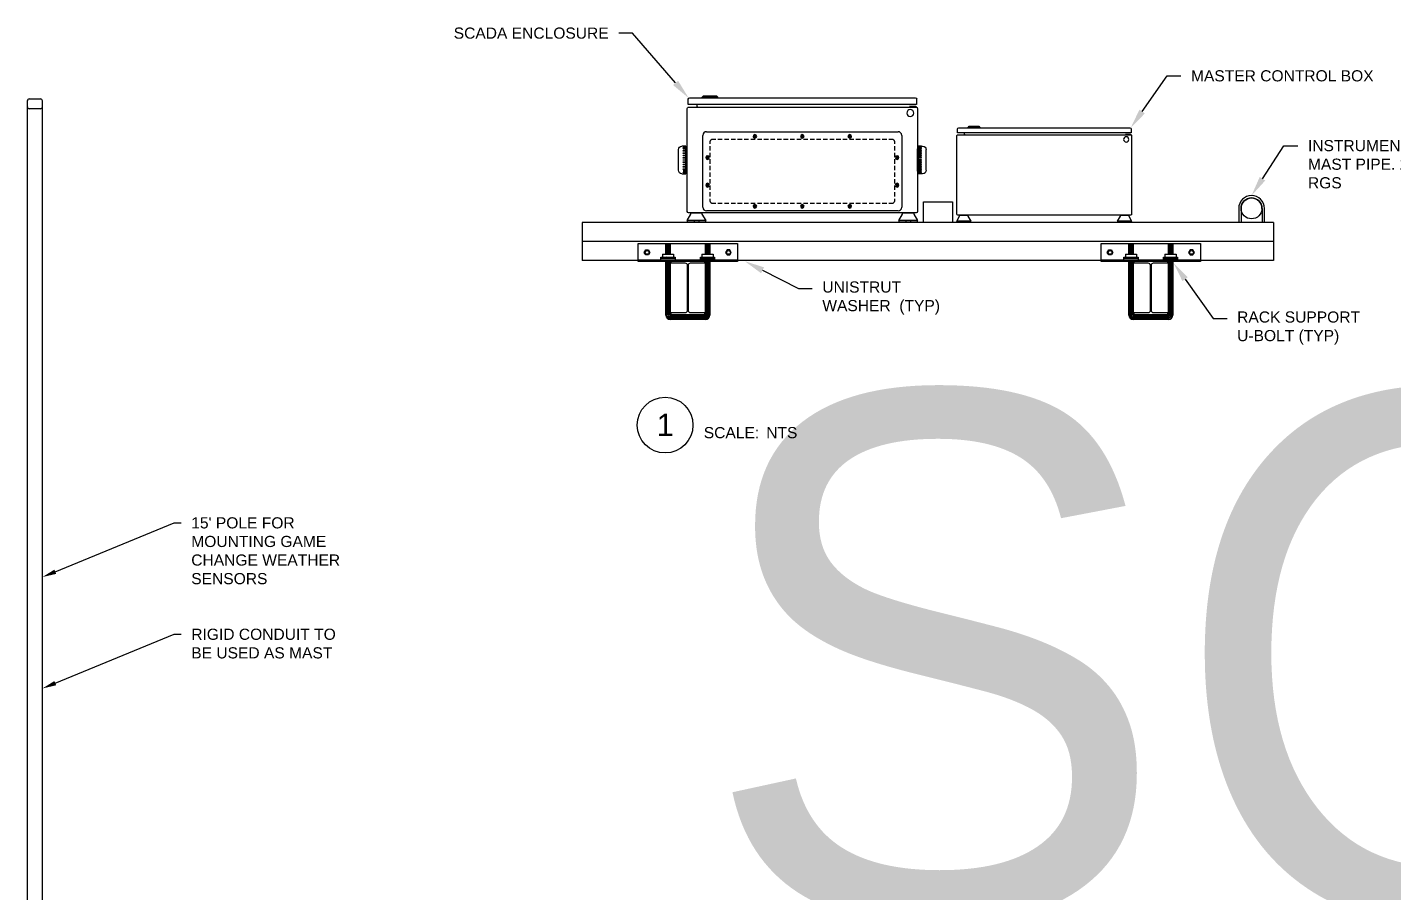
# Paper-space layout 'PV12-03 PCS AUX RACK DETAILS (2)' of a CAD drawing. Header units: feet. Extents: x 5 to 119, y -1 to 23.
# Drawn here: x 7.58 to 19.83, y 13.9 to 21.66 of the extents above; entities that cross this region are included whole.
import ezdxf
from ezdxf import colors
from ezdxf.entities.mleader import LeaderData, LeaderLine
from ezdxf.enums import TextEntityAlignment as Align
from ezdxf.math import Vec2, Vec3

# ---------------------------------------------------------------- set-up
doc = ezdxf.new("R2018")
doc.units = ezdxf.units.FT
doc.header["$MEASUREMENT"] = 0
for name, color, linetype in [('DETL-LTLN', 5, 'Continuous'), ('E- AUX. RACK DETAIL', 3, 'Continuous'), ('E-COND-RGS', 4, 'Continuous'), ('E-POSTS', 4, 'Continuous'), ('G-ANNO-TEXT', 1, 'Continuous'), ('G-TEXT', 7, 'Continuous'), ('I&C - EQUIPMENT', 4, 'Continuous'), ('PV-EQPM-CAB', 5, 'Continuous'), ('S-BOLT', 93, 'Continuous'), ('S-STEL-ANGL', 3, 'Continuous')]:
    doc.layers.add(name, color=color, linetype=linetype)
doc.styles.add('NEI-A', font='arial.ttf')

# ---------------------------------------------------------------- blocks, each defined once
blk = doc.blocks.new('BracketAngle_BottomView')
for p, q in [((81.54, 214.54), (70.54, 214.54)), ((72.41, 214.54), (72.41, 214.4)), ((74.41, 214.54), (74.41, 214.4)), ((77.66, 214.54), (77.66, 214.4)), ((79.66, 214.54), (79.66, 214.4))]:
    blk.add_line(p, q)
for points in [[(70.54, 216.4), (81.54, 216.4), (81.54, 214.4), (70.54, 214.4)], [(71.7, 215.68), (71.85, 215.4), (71.7, 215.13), (71.38, 215.13), (71.22, 215.4), (71.38, 215.68)], [(80.38, 215.68), (80.22, 215.4), (80.38, 215.13), (80.7, 215.13), (80.85, 215.4), (80.7, 215.68)]]:
    blk.add_lwpolyline(points, close=True)
for centre in [(71.54, 215.4), (80.54, 215.4)]:
    blk.add_circle(centre, 0.2)
blk = doc.blocks.new('A$C24112457')
at = {"layer": 'PV-EQPM-CAB', "lineweight": 25}
for points in [[(0.2058, 0.6845), (0.1486, 0.6845)], [(0.005, 0.6533), (0.005, 0.0307)], [(0.0095, 0.0262), (0.0236, 0.0262), (0.0236, 0.0307), (0.0236, 0.6533), (0.0236, 0.6579), (0.0095, 0.6579)], [(0.0312, 0.6567), (0.0312, 0.0278)], [(0.3196, 0.6603), (0.0347, 0.6603)], [(0.2154, 0.675), (0.2154, 0.6719), (0.2154, 0.664), (0.215, 0.664), (0.215, 0.6719), (0.2149, 0.6719), (0.2149, 0.664), (0.2137, 0.664), (0.2137, 0.6719), (0.2133, 0.6719), (0.2133, 0.664), (0.2115, 0.664), (0.2115, 0.6719), (0.211, 0.6719), (0.211, 0.664), (0.2084, 0.664), (0.2084, 0.6719), (0.2078, 0.6719), (0.2078, 0.664), (0.2047, 0.664), (0.2047, 0.6719), (0.2037, 0.6719), (0.2037, 0.664), (0.2002, 0.664), (0.2002, 0.6719), (0.1992, 0.6719), (0.1992, 0.664), (0.1952, 0.664), (0.1952, 0.6719), (0.194, 0.6719), (0.194, 0.664), (0.1897, 0.664), (0.1897, 0.6719), (0.1884, 0.6719), (0.1884, 0.664), (0.1839, 0.664), (0.1839, 0.6719), (0.1826, 0.6719), (0.1826, 0.664), (0.1779, 0.664), (0.1779, 0.6719), (0.1766, 0.6719), (0.1766, 0.664), (0.1719, 0.664), (0.1719, 0.6719), (0.1706, 0.6719), (0.1706, 0.664), (0.1661, 0.664), (0.1661, 0.6719), (0.1648, 0.6719), (0.1648, 0.664), (0.1604, 0.664), (0.1604, 0.6719), (0.1593, 0.6719), (0.1593, 0.664), (0.1553, 0.664), (0.1553, 0.6719), (0.1543, 0.6719), (0.1543, 0.664), (0.1507, 0.664), (0.1507, 0.6719), (0.1498, 0.6719), (0.1498, 0.664), (0.1467, 0.664), (0.1467, 0.6719), (0.1459, 0.6719), (0.1459, 0.664), (0.1435, 0.664), (0.1435, 0.6719), (0.143, 0.6719), (0.143, 0.664), (0.141, 0.664), (0.141, 0.6719), (0.1407, 0.6719), (0.1407, 0.664), (0.1396, 0.664), (0.1396, 0.6719), (0.1394, 0.6719), (0.1394, 0.664), (0.1391, 0.664), (0.1391, 0.6719), (0.1391, 0.675)], [(0.1394, 0.664), (0.1396, 0.664), (0.1394, 0.664)], [(0.141, 0.664), (0.1407, 0.664)], [(0.143, 0.664), (0.1435, 0.664), (0.1435, 0.6719)], [(0.2084, 0.664), (0.2079, 0.664), (0.2078, 0.664), (0.2078, 0.6603), (0.1467, 0.6603), (0.1467, 0.664), (0.1465, 0.664), (0.1459, 0.664)], [(0.1507, 0.664), (0.1502, 0.664), (0.1498, 0.664)], [(0.1553, 0.664), (0.1546, 0.664), (0.1543, 0.664)], [(0.1604, 0.664), (0.1596, 0.664), (0.1593, 0.664)], [(0.1661, 0.664), (0.1649, 0.664), (0.1648, 0.664)], [(0.1719, 0.664), (0.1708, 0.664), (0.1706, 0.664)], [(0.1779, 0.664), (0.1766, 0.664)], [(0.1839, 0.664), (0.1837, 0.664), (0.1826, 0.664)], [(0.1897, 0.664), (0.1893, 0.664), (0.1884, 0.664)], [(0.1952, 0.664), (0.1948, 0.664), (0.194, 0.664)], [(0.2002, 0.664), (0.1998, 0.664), (0.1992, 0.664)], [(0.2047, 0.664), (0.2042, 0.664), (0.2037, 0.664)], [(0.211, 0.6719), (0.211, 0.664), (0.2115, 0.664)], [(0.211, 0.664), (0.211, 0.664)], [(0.2137, 0.664), (0.2133, 0.664)], [(0.215, 0.664), (0.2149, 0.664)], [(0.3448, 0.6603), (0.3486, 0.6603), (0.3486, 0.6094), (0.3448, 0.6094), (0.3448, 0.6603), (0.327, 0.6501), (0.3231, 0.6501), (0.3231, 0.6196), (0.327, 0.6196), (0.3448, 0.6094)], [(0.3231, 0.0278), (0.3231, 0.6567)], [(0.005, 0.6191), (0.0039, 0.6191), (0, 0.6152), (0, 0.5797), (0.0039, 0.5758), (0.0039, 0.6191)], [(0.0291, 0.6327), (0.0236, 0.6327)], [(0.0992, 0.607), (0.0992, 0.0777)], [(0.3079, 0.6171), (0.1094, 0.6171)], [(0.3181, 0.0777), (0.3181, 0.607)], [(0.3448, 0.6412), (0.3486, 0.6412)], [(0.3448, 0.6285), (0.3486, 0.6285)], [(0.005, 0.5758), (0.0039, 0.5758)], [(0.1196, 0.5756), (0.1196, 0.5635)], [(0.1511, 0.5968), (0.1389, 0.5968)], [(0.1693, 0.5968), (0.1572, 0.5968)], [(0.1874, 0.5968), (0.1753, 0.5968)], [(0.2057, 0.5968), (0.1935, 0.5968)], [(0.2238, 0.5968), (0.2116, 0.5968)], [(0.242, 0.5968), (0.2299, 0.5968)], [(0.2601, 0.5968), (0.248, 0.5968)], [(0.2784, 0.5968), (0.2662, 0.5968)], [(0.2977, 0.5635), (0.2977, 0.5756)], [(0.1196, 0.5574), (0.1196, 0.5452)], [(0.1196, 0.5393), (0.1196, 0.5272)], [(0.2977, 0.5452), (0.2977, 0.5574)], [(0.2977, 0.5272), (0.2977, 0.5393)], [(0.1196, 0.521), (0.1196, 0.5089)], [(0.1196, 0.5029), (0.1196, 0.4908)], [(0.2977, 0.5089), (0.2977, 0.521)], [(0.2977, 0.4908), (0.2977, 0.5029)], [(0.1196, 0.4847), (0.1196, 0.4725)], [(0.1196, 0.4666), (0.1196, 0.4545)], [(0.2977, 0.4725), (0.2977, 0.4847)], [(0.2977, 0.4545), (0.2977, 0.4666)], [(0.1196, 0.4483), (0.1196, 0.4362)], [(0.1196, 0.4302), (0.1196, 0.4181)], [(0.2977, 0.4362), (0.2977, 0.4483)], [(0.2977, 0.4181), (0.2977, 0.4302)], [(0.1196, 0.412), (0.1196, 0.3998)], [(0.1196, 0.3939), (0.1196, 0.3818)], [(0.2977, 0.3998), (0.2977, 0.412)], [(0.2977, 0.3818), (0.2977, 0.3939)], [(0.1196, 0.3756), (0.1196, 0.3635)], [(0.1196, 0.3575), (0.1196, 0.3454)], [(0.2977, 0.3635), (0.2977, 0.3756)], [(0.2977, 0.3454), (0.2977, 0.3575)], [(0.1196, 0.3393), (0.1196, 0.3271)], [(0.1196, 0.321), (0.1196, 0.3089)], [(0.1196, 0.3029), (0.1196, 0.2908)], [(0.2977, 0.3271), (0.2977, 0.3393)], [(0.2977, 0.3089), (0.2977, 0.321)], [(0.2977, 0.2908), (0.2977, 0.3029)], [(0.1196, 0.2847), (0.1196, 0.2725)], [(0.1196, 0.2666), (0.1196, 0.2544)], [(0.2977, 0.2725), (0.2977, 0.2847)], [(0.2977, 0.2544), (0.2977, 0.2666)], [(0.1196, 0.2483), (0.1196, 0.2362)], [(0.1196, 0.2302), (0.1196, 0.2181)], [(0.2977, 0.2362), (0.2977, 0.2483)], [(0.2977, 0.2181), (0.2977, 0.2302)], [(0.1196, 0.212), (0.1196, 0.1998)], [(0.1196, 0.1939), (0.1196, 0.1817)], [(0.2977, 0.1998), (0.2977, 0.212)], [(0.2977, 0.1817), (0.2977, 0.1939)], [(0.1196, 0.1756), (0.1196, 0.1635)], [(0.1196, 0.1575), (0.1196, 0.1454)], [(0.2977, 0.1635), (0.2977, 0.1756)], [(0.2977, 0.1454), (0.2977, 0.1575)], [(0.1196, 0.1393), (0.1196, 0.1271)], [(0.1196, 0.1212), (0.1196, 0.109)], [(0.2977, 0.1271), (0.2977, 0.1393)], [(0.2977, 0.109), (0.2977, 0.1212)], [(0.1389, 0.0879), (0.1511, 0.0879)], [(0.1572, 0.0879), (0.1693, 0.0879)], [(0.1753, 0.0879), (0.1874, 0.0879)], [(0.1935, 0.0879), (0.2057, 0.0879)], [(0.2116, 0.0879), (0.2238, 0.0879)], [(0.2299, 0.0879), (0.242, 0.0879)], [(0.248, 0.0879), (0.2601, 0.0879)], [(0.2662, 0.0879), (0.2784, 0.0879)], [(0.0286, 0.0459), (0.0286, 0.0288), (0.0312, 0.0288)], [(0.1094, 0.0675), (0.3079, 0.0675)], [(0.3448, 0.0751), (0.3486, 0.0751), (0.3486, 0.0242), (0.3448, 0.0242), (0.3448, 0.0751), (0.327, 0.0649), (0.3231, 0.0649), (0.3231, 0.0344), (0.327, 0.0344), (0.3448, 0.0242)], [(0.3448, 0.0561), (0.3486, 0.0561)], [(0.3448, 0.0433), (0.3486, 0.0433)], [(0.0347, 0.0242), (0.3196, 0.0242)], [(0.2154, 0.0097), (0.2154, 0.0128), (0.2154, 0.0207), (0.2149, 0.0207), (0.2149, 0.0128), (0.2147, 0.0128), (0.2147, 0.0207), (0.2136, 0.0207), (0.2136, 0.0128), (0.2133, 0.0128), (0.2133, 0.0207), (0.2115, 0.0207), (0.2115, 0.0128), (0.2108, 0.0128), (0.2108, 0.0207), (0.2084, 0.0207), (0.2084, 0.0128), (0.2076, 0.0128), (0.2076, 0.0207), (0.2045, 0.0207), (0.2045, 0.0128), (0.2037, 0.0128), (0.2037, 0.0207), (0.2002, 0.0207), (0.2002, 0.0128), (0.199, 0.0128), (0.199, 0.0207), (0.195, 0.0207), (0.195, 0.0128), (0.1939, 0.0128), (0.1939, 0.0207), (0.1895, 0.0207), (0.1895, 0.0128), (0.1884, 0.0128), (0.1884, 0.0207), (0.1837, 0.0207), (0.1837, 0.0128), (0.1826, 0.0128), (0.1826, 0.0207), (0.1777, 0.0207), (0.1777, 0.0128), (0.1766, 0.0128), (0.1766, 0.0207), (0.1717, 0.0207), (0.1717, 0.0128), (0.1706, 0.0128), (0.1706, 0.0207), (0.1659, 0.0207), (0.1659, 0.0128), (0.1648, 0.0128), (0.1648, 0.0207), (0.1604, 0.0207), (0.1604, 0.0128), (0.1593, 0.0128), (0.1593, 0.0207), (0.1553, 0.0207), (0.1553, 0.0128), (0.1543, 0.0128), (0.1543, 0.0207), (0.1506, 0.0207), (0.1506, 0.0128), (0.1498, 0.0128), (0.1498, 0.0207), (0.1467, 0.0207), (0.1467, 0.0128), (0.1459, 0.0128), (0.1459, 0.0207), (0.1435, 0.0207), (0.1435, 0.0128), (0.1428, 0.0128), (0.1428, 0.0207), (0.141, 0.0207), (0.141, 0.0128), (0.1407, 0.0128), (0.1407, 0.0207), (0.1396, 0.0207), (0.1396, 0.0128), (0.1394, 0.0128), (0.1394, 0.0207), (0.1389, 0.0207), (0.1389, 0.0128), (0.1389, 0.0097)], [(0.1394, 0.0207), (0.1396, 0.0207), (0.1394, 0.0207)], [(0.141, 0.0207), (0.1407, 0.0207)], [(0.1428, 0.0207), (0.1435, 0.0207), (0.1435, 0.0128)], [(0.2078, 0.0207), (0.2078, 0.0242), (0.1467, 0.0242), (0.1467, 0.0207), (0.1464, 0.0207), (0.1459, 0.0207)], [(0.2058, 0.0002), (0.1485, 0.0002)], [(0.1506, 0.0207), (0.1501, 0.0207), (0.1498, 0.0207)], [(0.1553, 0.0207), (0.1546, 0.0207), (0.1543, 0.0207)], [(0.1604, 0.0207), (0.1596, 0.0207), (0.1593, 0.0207)], [(0.1659, 0.0207), (0.1649, 0.0207), (0.1648, 0.0207)], [(0.1717, 0.0207), (0.1706, 0.0207)], [(0.1777, 0.0207), (0.1766, 0.0207)], [(0.1826, 0.0207), (0.1837, 0.0207)], [(0.1895, 0.0207), (0.1893, 0.0207), (0.1884, 0.0207)], [(0.195, 0.0207), (0.1948, 0.0207), (0.1939, 0.0207)], [(0.2002, 0.0207), (0.1997, 0.0207), (0.199, 0.0207)], [(0.2045, 0.0207), (0.2042, 0.0207), (0.2037, 0.0207)], [(0.2084, 0.0207), (0.2079, 0.0207), (0.2076, 0.0207)], [(0.2108, 0.0128), (0.2108, 0.0207), (0.2115, 0.0207)], [(0.2108, 0.0207), (0.2108, 0.0207)], [(0.2136, 0.0207), (0.2133, 0.0207)], [(0.2149, 0.0207), (0.2147, 0.0207)]]:
    blk.add_lwpolyline(points, dxfattribs=at)
for points in [[(0.133, 0.5968), (0.126, 0.5968, 0.430688), (0.1196, 0.5903), (0.1196, 0.5816)], [(0.2977, 0.5816), (0.2977, 0.5903, 0.403474), (0.2913, 0.5968), (0.2843, 0.5968)], [(0.1196, 0.1029), (0.1196, 0.0942, 0.423338), (0.126, 0.0879), (0.133, 0.0879)], [(0.2843, 0.0879), (0.2913, 0.0879, 0.395743), (0.2977, 0.0942), (0.2977, 0.1029)]]:
    blk.add_lwpolyline(points, format="xyb", dxfattribs=at)
for centre, radius in [((0.1704, 0.6043), 0.00509), ((0.1704, 0.6043), 0.0025), ((0.1704, 0.6043), 0.00186), ((0.2468, 0.6043), 0.00509), ((0.2468, 0.6043), 0.0025), ((0.2468, 0.6043), 0.00186), ((0.1119, 0.4733), 0.00509), ((0.1119, 0.4733), 0.0025), ((0.1119, 0.4733), 0.00186), ((0.3053, 0.4733), 0.00509), ((0.3053, 0.4733), 0.0025), ((0.3053, 0.4733), 0.00186), ((0.1119, 0.3423), 0.00509), ((0.1119, 0.3423), 0.0025), ((0.1119, 0.3423), 0.00186), ((0.3053, 0.3423), 0.00509), ((0.3053, 0.3423), 0.0025), ((0.3053, 0.3423), 0.00186), ((0.1119, 0.2112), 0.00509), ((0.1119, 0.2112), 0.0025), ((0.1119, 0.2112), 0.00186), ((0.3053, 0.2112), 0.00509), ((0.3053, 0.2112), 0.0025), ((0.3053, 0.2112), 0.00186), ((0.1704, 0.0802), 0.00509), ((0.1704, 0.0802), 0.0025), ((0.1704, 0.0802), 0.00186), ((0.2468, 0.0802), 0.00509), ((0.2468, 0.0802), 0.0025), ((0.2468, 0.0802), 0.00186), ((0.2468, 0.0802), 0.00186), ((0.0476, 0.0439), 0.00961)]:
    blk.add_circle(centre, radius, dxfattribs=at)
for centre, radius, start, end in [((0.1486, 0.6749), 0.00961, 90.0001, 179.9999), ((0.2057, 0.6749), 0.00961, 0.0001, 89.9999), ((0.0095, 0.6532), 0.00444, 90.0004, 179.9996), ((0.0347, 0.6566), 0.00363, 89.9995, 180.0005), ((0.3195, 0.6566), 0.00364, 0.0003, 89.9997), ((0.029, 0.6347), 0.00202, 270.0007, 359.9993), ((0.0095, 0.0306), 0.00444, 180.0002, 269.9998), ((0.0347, 0.0277), 0.00363, 179.9996, 270.0004), ((0.1484, 0.0096), 0.00961, 180.0001, 269.9999), ((0.2057, 0.0096), 0.00961, 270.0001, 359.9999), ((0.3195, 0.0277), 0.00364, 270.0004, 359.9996)]:
    blk.add_arc(centre, radius, start, end, dxfattribs=at)
for points in [[(0.099, 0.6069), (0.099, 0.6125), (0.1036, 0.617), (0.1093, 0.617)], [(0.3078, 0.617), (0.3135, 0.617), (0.3181, 0.6125), (0.3181, 0.6069)], [(0.1093, 0.0675), (0.1036, 0.0675), (0.099, 0.0721), (0.099, 0.0776)], [(0.3181, 0.0776), (0.3181, 0.0721), (0.3135, 0.0675), (0.3078, 0.0675)]]:
    blk.add_open_spline(points, degree=3, dxfattribs=at)
blk = doc.blocks.new('A$C89ad2e2d')
at = {"layer": 'PV-EQPM-CAB', "lineweight": 25}
for points in [[(0.005, 0.6293), (0.005, 0.0066)], [(0.0095, 0.0021), (0.0236, 0.0021), (0.0236, 0.0066), (0.0236, 0.6293), (0.0236, 0.6338), (0.0095, 0.6338)], [(0.0291, 0.6086), (0.0236, 0.6086)], [(0.0312, 0.6327), (0.0312, 0.0037)], [(0.3196, 0.6362), (0.0347, 0.6362)], [(0.3448, 0.6362), (0.3486, 0.6362), (0.3486, 0.5853), (0.3448, 0.5853), (0.3448, 0.6362), (0.327, 0.626), (0.3231, 0.626), (0.3231, 0.5955), (0.327, 0.5955), (0.3448, 0.5853)], [(0.3231, 0.0037), (0.3231, 0.6327)], [(0.3448, 0.6171), (0.3486, 0.6171)], [(0.3448, 0.6044), (0.3486, 0.6044)], [(0.005, 0.595), (0.0039, 0.595), (0, 0.5911), (0, 0.5556), (0.0039, 0.5517), (0.0039, 0.595)], [(0.3448, 0.0511), (0.3486, 0.0511), (0.3486, 0.0002), (0.3448, 0.0002), (0.3448, 0.0511), (0.327, 0.0409), (0.3231, 0.0409), (0.3231, 0.0103), (0.327, 0.0103), (0.3448, 0.0002)], [(0.0286, 0.0218), (0.0286, 0.0047), (0.0312, 0.0047)], [(0.0347, 0.0002), (0.3196, 0.0002)], [(0.3448, 0.032), (0.3486, 0.032)], [(0.3448, 0.0192), (0.3486, 0.0192)]]:
    blk.add_lwpolyline(points, dxfattribs=at)
blk.add_circle((0.0476, 0.0198), 0.00961, dxfattribs=at)
for centre, radius, start, end in [((0.0095, 0.6292), 0.00444, 90.0004, 179.9996), ((0.029, 0.6106), 0.00202, 270.0007, 359.9993), ((0.0347, 0.6326), 0.00363, 89.9995, 180.0005), ((0.3195, 0.6326), 0.00364, 0.0003, 89.9997), ((0.0095, 0.0065), 0.00444, 180.0002, 269.9998), ((0.0347, 0.0036), 0.00363, 179.9996, 270.0004), ((0.3195, 0.0036), 0.00364, 270.0004, 359.9996)]:
    blk.add_arc(centre, radius, start, end, dxfattribs=at)
blk = doc.blocks.new('DETAIL_TITLE')
blk.add_circle((0.592, -0.513), 0.25)
at = {"style": 'NEI-A', "flags": 8}
blk.add_attdef('#', text='', height=0.25, dxfattribs=at).set_placement((0.592, -0.511), align=Align.MIDDLE_CENTER)
at = {"lineweight": 30, "flags": 104}
blk.add_attdef('DETAIL_TITLE', text='', height=0.25, dxfattribs=at).set_placement((0.91, -0.525), align=Align.BOTTOM_LEFT)
at = {"style": 'NEI-A'}
for tag, p in [('SCALE:', (0.939, -0.738)), ('1"_=_', (1.547, -0.738))]:
    blk.add_attdef(tag, text='', height=0.109, dxfattribs=at).set_placement(p, align=Align.BOTTOM_LEFT)

psp = doc.layouts.new('PV12-03 PCS AUX RACK DETAILS (2)')

# ---------------------------------------------------------------- hatches: boundary and pattern name
at = {"layer": 'S-BOLT'}
h = psp.add_hatch(dxfattribs=at)
h.set_pattern_fill('ANSI31', color=256, scale=0.081102, angle=180)
h.set_pattern_definition([(225, (15.242583, 25.08486), (0.00716845, -0.00716845), [])])
h.paths.add_polyline_path([(13.301, 19.296), (13.342, 19.296), (13.342, 19.559), (13.301, 19.559)])
h.paths.add_polyline_path([(13.301, 19.624), (13.342, 19.624), (13.342, 19.718), (13.301, 19.718)])
h.paths.add_polyline_path([(13.656, 19.623), (13.697, 19.623), (13.697, 19.718), (13.656, 19.718)])
h.paths.add_polyline_path([(13.697, 19.296), (13.697, 19.559), (13.656, 19.559), (13.656, 19.296)])
h = psp.add_hatch(dxfattribs=at)
h.set_pattern_fill('ANSI31', color=256, scale=0.081102, angle=180)
h.set_pattern_definition([(225, (19.394406, 25.08486), (0.00716845, -0.00716845), [])])
h.paths.add_polyline_path([(17.453, 19.318), (17.494, 19.318), (17.494, 19.559), (17.453, 19.559)])
h.paths.add_polyline_path([(17.453, 19.624), (17.494, 19.624), (17.494, 19.718), (17.453, 19.718)])
h.paths.add_polyline_path([(17.808, 19.623), (17.848, 19.623), (17.848, 19.718), (17.808, 19.718)])
h.paths.add_polyline_path([(17.848, 19.318), (17.848, 19.559), (17.808, 19.559), (17.808, 19.318)])
h = psp.add_hatch(dxfattribs=at)
h.set_pattern_fill('ANSI31', color=256, scale=0.08110175, angle=180)
h.paths.add_polyline_path([(13.697, 19.078), (13.697, 19.296), (13.656, 19.296), (13.656, 19.078), (13.342, 19.078), (13.342, 19.296), (13.301, 19.296), (13.301, 19.078, 0.414214), (13.342, 19.037), (13.656, 19.037, 0.414214)])
h = psp.add_hatch(dxfattribs=at)
h.set_pattern_fill('ANSI31', color=256, scale=0.08110175, angle=180)
h.paths.add_polyline_path([(17.848, 19.318), (17.808, 19.318), (17.808, 19.078), (17.494, 19.078), (17.494, 19.318), (17.453, 19.318), (17.453, 19.078, 0.414214), (17.494, 19.037), (17.808, 19.037, 0.414214), (17.848, 19.078)])

# ---------------------------------------------------------------- linework, layer by layer
psp.add_line((17.494, 19.078, 699.297), (17.808, 19.078, 699.297))
at = {"layer": 'DETL-LTLN'}
for p, q in [((7.576, 10.305), (7.576, 21.002)), ((7.695, 21.015), (7.593, 21.015)), ((7.711, 10.305), (7.711, 21.002)), ((7.695, 20.928), (7.593, 20.928))]:
    psp.add_line(p, q, dxfattribs=at)
for centre, start, end in [((7.593, 20.999), 90, 180), ((7.695, 20.999), 0, 90), ((7.593, 20.945), 180, 270), ((7.695, 20.945), 270, 0)]:
    psp.add_arc(centre, 0.0167, start, end, dxfattribs=at)
at = {"layer": 'E-COND-RGS'}
psp.add_circle((18.554, 20.034, 699.297), 0.0938, dxfattribs=at)
at = {"layer": 'E-POSTS', "elevation": 699.297}
for points in [[(18.439, 20.034), (18.439, 19.908)], [(18.46, 20.034), (18.46, 19.908)], [(18.648, 20.034), (18.648, 19.908)], [(18.668, 20.034), (18.668, 19.908)], [(12.551, 19.908), (12.551, 19.567)], [(13.382, 19.908), (12.551, 19.908)], [(18.752, 19.908), (13.382, 19.908)], [(18.752, 19.908), (18.752, 19.567)], [(18.752, 19.737), (12.551, 19.737)], [(18.752, 19.737), (12.551, 19.737)], [(18.752, 19.567), (12.551, 19.567)]]:
    psp.add_lwpolyline(points, dxfattribs=at)
at = {"layer": 'E-POSTS'}
for radius in [0.115, 0.0938]:
    psp.add_arc((18.554, 20.034, 699.297), radius, 0, 180, dxfattribs=at)
at = {"layer": 'G-TEXT', "elevation": 699.297, "flags": 128}
for points in [[(13.651, 19.559), (13.347, 19.559), (13.347, 19.545), (13.473, 19.545, -0.414214), (13.494, 19.525), (13.494, 19.117, -0.414214), (13.473, 19.096), (13.347, 19.096), (13.347, 19.083), (13.651, 19.083), (13.651, 19.096), (13.524, 19.096, -0.414214), (13.504, 19.117), (13.504, 19.525, -0.414214), (13.524, 19.545), (13.651, 19.545), (13.651, 19.559)], [(17.803, 19.559), (17.499, 19.559), (17.499, 19.545), (17.625, 19.545, -0.414214), (17.645, 19.525), (17.645, 19.117, -0.414214), (17.625, 19.096), (17.499, 19.096), (17.499, 19.083), (17.803, 19.083), (17.803, 19.096), (17.676, 19.096, -0.414214), (17.656, 19.117), (17.656, 19.525, -0.414214), (17.676, 19.545), (17.803, 19.545), (17.803, 19.559)]]:
    psp.add_lwpolyline(points, format="xyb", dxfattribs=at)
at = {"layer": 'I&C - EQUIPMENT', "elevation": 699.297}
psp.add_lwpolyline([(15.613, 20.092), (15.871, 20.092), (15.871, 19.908), (15.613, 19.908)], close=True, dxfattribs=at)
at = {"layer": 'S-BOLT'}
for p, q in [((13.272, 19.624, 699.297), (13.371, 19.624, 699.297)), ((13.272, 19.624, 699.297), (13.272, 19.597, 699.297)), ((13.371, 19.624, 699.297), (13.371, 19.597, 699.297)), ((13.626, 19.623, 699.297), (13.726, 19.623, 699.297)), ((13.626, 19.623, 699.297), (13.626, 19.597, 699.297)), ((13.726, 19.623, 699.297), (13.726, 19.597, 699.297)), ((17.423, 19.624, 699.297), (17.523, 19.624, 699.297)), ((17.423, 19.624, 699.297), (17.423, 19.597, 699.297)), ((17.523, 19.624, 699.297), (17.523, 19.597, 699.297)), ((17.778, 19.623, 699.297), (17.878, 19.623, 699.297)), ((17.778, 19.623, 699.297), (17.778, 19.597, 699.297)), ((17.878, 19.623, 699.297), (17.878, 19.597, 699.297)), ((13.31, 19.597, 699.297), (13.297, 19.584, 699.297)), ((13.321, 19.597, 699.297), (13.309, 19.584, 699.297)), ((13.385, 19.597, 699.297), (13.385, 19.57, 699.297)), ((13.664, 19.597, 699.297), (13.652, 19.583, 699.297)), ((13.676, 19.597, 699.297), (13.664, 19.583, 699.297)), ((13.739, 19.597, 699.297), (13.739, 19.57, 699.297)), ((17.461, 19.597, 699.297), (17.449, 19.584, 699.297)), ((17.473, 19.597, 699.297), (17.461, 19.584, 699.297)), ((17.536, 19.597, 699.297), (17.536, 19.57, 699.297)), ((17.816, 19.597, 699.297), (17.804, 19.583, 699.297)), ((17.828, 19.597, 699.297), (17.815, 19.583, 699.297)), ((17.891, 19.597, 699.297), (17.891, 19.57, 699.297)), ((13.656, 19.078, 699.297), (13.342, 19.078, 699.297)), ((13.656, 19.037, 699.297), (13.342, 19.037, 699.297)), ((17.808, 19.037, 699.297), (17.494, 19.037, 699.297))]:
    psp.add_line(p, q, dxfattribs=at)
at = {"layer": 'S-BOLT', "elevation": 699.297}
for points in [[(13.301, 19.624), (13.301, 19.718), (13.342, 19.718), (13.342, 19.624)], [(13.656, 19.623), (13.656, 19.718), (13.697, 19.718), (13.697, 19.623)], [(17.453, 19.624), (17.453, 19.718), (17.494, 19.718), (17.494, 19.624)], [(17.808, 19.623), (17.808, 19.718), (17.848, 19.718), (17.848, 19.623)], [(13.258, 19.57), (13.258, 19.597), (13.385, 19.597)], [(13.385, 19.584), (13.258, 19.584)], [(13.385, 19.57), (13.258, 19.57)], [(13.301, 19.078), (13.301, 19.559), (13.342, 19.559), (13.342, 19.078)], [(13.613, 19.57), (13.613, 19.597), (13.739, 19.597)], [(13.739, 19.583), (13.613, 19.583)], [(13.739, 19.57), (13.613, 19.57)], [(13.656, 19.078), (13.656, 19.559), (13.697, 19.559), (13.697, 19.078)], [(17.41, 19.57), (17.41, 19.597), (17.536, 19.597)], [(17.536, 19.584), (17.41, 19.584)], [(17.536, 19.57), (17.41, 19.57)], [(17.453, 19.078), (17.453, 19.559), (17.494, 19.559), (17.494, 19.078)], [(17.765, 19.57), (17.765, 19.597), (17.891, 19.597)], [(17.891, 19.583), (17.765, 19.583)], [(17.891, 19.57), (17.765, 19.57)], [(17.808, 19.078), (17.808, 19.559), (17.848, 19.559), (17.848, 19.078)], [(13.342, 19.296), (13.301, 19.296)], [(13.697, 19.296), (13.656, 19.296)], [(17.494, 19.318), (17.453, 19.318)], [(17.848, 19.318), (17.808, 19.318)]]:
    psp.add_lwpolyline(points, dxfattribs=at)
at = {"layer": 'S-BOLT'}
for centre, start, end in [((13.342, 19.078, 699.297), 180, 270), ((13.656, 19.078, 699.297), 270, 0), ((17.494, 19.078, 699.297), 180, 270), ((17.808, 19.078, 699.297), 270, 0)]:
    psp.add_arc(centre, 0.0406, start, end, dxfattribs=at)

# ---------------------------------------------------------------- block references
at = {"layer": 'E- AUX. RACK DETAIL', "rotation": 90}
for name, p, xscale, yscale, zscale in [('A$C24112457', (15.636, 21.043, 699.297), -3.244070089960172, 3.244070089960172, 3.244070089960172), ('A$C89ad2e2d', (17.479, 20.77, 699.297), -2.465123357159909, 2.465123357159909, 2.465123357159909)]:
    psp.add_blockref(name, p, dxfattribs=dict(at, xscale=xscale, yscale=yscale, zscale=zscale))
at = {"layer": 'G-ANNO-TEXT'}
ref = psp.add_blockref('DETAIL_TITLE', (12.703, 18.604), dxfattribs=at)
ref.add_attrib('#', '1', dxfattribs={"layer": '0', "height": 0.2, "style": 'NEI-A'}).set_placement((13.296, 18.093), align=Align.MIDDLE_CENTER)
lines = psp.add_mtext('{\\LSCADA RACK DETAIL PLAN VIEW}', dxfattribs={"layer": '0', "insert": (13.613, 18.379), "char_height": 4.7109, "attachment_point": 1})
ref.add_attrib('DETAIL_TITLE', '', (13.613, 18.379)).embed_mtext(lines)
ref.add_attrib('SCALE:', 'SCALE:', dxfattribs={"layer": '0', "height": 0.1, "style": 'NEI-A'}).set_placement((13.642, 18.073), align=Align.TOP_LEFT)
ref.add_attrib('1"_=_', 'NTS', dxfattribs={"layer": '0', "height": 0.1, "style": 'NEI-A'}).set_placement((14.202, 18.073), align=Align.TOP_LEFT)
at = {"layer": 'S-STEL-ANGL', "xscale": 0.08110175420743052, "yscale": 0.08110175420743052, "zscale": 0.08110175420743052}
for p in [(7.332, 2.17, 699.297), (11.484, 2.17, 699.297)]:
    psp.add_blockref('BracketAngle_BottomView', p, dxfattribs=at)

# ---------------------------------------------------------------- leaders
at = {"layer": 'G-ANNO-TEXT'}
ml = psp.add_multileader_mtext('Standard', dxfattribs=at)
ml.set_content('\\A1;SCADA ENCLOSURE', color=256, style='NEI-A')
ml.set_leader_properties()
ml.build(insert=Vec2(0, 0))
ml.multileader.update_dxf_attribs({"dogleg_length": 0.125, "arrow_head_size": 0.18})
ctx = ml.context
ctx.base_point, ctx.char_height, ctx.arrow_head_size, ctx.landing_gap_size, ctx.plane_origin = Vec3(11.323, 21.605, 699.297), 0.1, 0.18, 0.09, Vec3(13.481, 21.374, 699.297)
ctx.text_align_type = 2
notes = []
notes.append((ctx, [(1, (1, 1, 0), (13.004, 21.605, 699.297), (-1, 0), 0.125, [(0, [(13.507, 21.023, 699.297)], 0, [])])]))
ctx.mtext.insert, ctx.mtext.width, ctx.mtext.alignment, ctx.mtext.flow_direction = Vec3(12.789, 21.656, 699.297), 1.38306, 3, 5
ml = psp.add_multileader_mtext('Standard', dxfattribs=at)
ml.set_content('\\A1;MASTER CONTROL BOX', color=256, style='NEI-A')
ml.set_leader_properties()
ml.build(insert=Vec2(0, 0))
ml.multileader.update_dxf_attribs({"dogleg_length": 0.125, "arrow_head_size": 0.18})
ctx = ml.context
ctx.base_point, ctx.char_height, ctx.arrow_head_size, ctx.landing_gap_size, ctx.plane_origin = Vec3(17.921, 21.222, 699.297), 0.1, 0.18, 0.09, Vec3(17.445, 21.106, 699.297)
notes.append((ctx, [(0, (1, 1, 0), (17.796, 21.222, 699.297), (1, 0), 0.125, [(0, [(17.47, 20.755, 699.297)], 0, [])])]))
ctx.mtext.insert, ctx.mtext.width, ctx.mtext.flow_direction = Vec3(18.011, 21.273, 699.297), 1.76487, 5
ml = psp.add_multileader_mtext('Standard', dxfattribs=at)
ml.set_content('\\A1;INSTRUMENT MAST PIPE. 2-1/2" RGS', color=256, style='NEI-A')
ml.set_leader_properties()
ml.build(insert=Vec2(0, 0))
ml.multileader.update_dxf_attribs({"dogleg_length": 0.125, "arrow_head_size": 0.18})
ctx = ml.context
ctx.base_point, ctx.char_height, ctx.arrow_head_size, ctx.landing_gap_size, ctx.plane_origin = Vec3(18.97, 20.596, 699.297), 0.1, 0.18, 0.09, Vec3(17.978, 20.283, 699.297)
notes.append((ctx, [(0, (1, 1, 0), (18.845, 20.596, 699.297), (1, 0), 0.125, [(0, [(18.554, 20.149, 699.297)], 0, [])])]))
ctx.mtext.insert, ctx.mtext.width, ctx.mtext.flow_direction = Vec3(19.06, 20.647, 699.297), 1.33358, 5
ml = psp.add_multileader_mtext('Standard', dxfattribs=at)
ml.set_content('\\A1;UNISTRUT WASHER  (TYP)', color=256, style='NEI-A')
ml.set_leader_properties()
ml.build(insert=Vec2(0, 0))
ml.multileader.update_dxf_attribs({"dogleg_length": 0.125, "arrow_head_size": 0.18})
ctx = ml.context
ctx.base_point, ctx.char_height, ctx.arrow_head_size, ctx.landing_gap_size, ctx.plane_origin = Vec3(14.615, 19.315), 0.1, 0.18, 0.09, Vec3(13.623, 18.806)
notes.append((ctx, [(0, (1, 1, 0), (14.49, 19.315), (1, 0), 0.125, [(0, [(14.009, 19.561)], 0, [])])]))
ctx.mtext.insert, ctx.mtext.width, ctx.mtext.flow_direction = Vec3(14.705, 19.379), 1.22113, 5
ml = psp.add_multileader_mtext('Standard', dxfattribs=at)
ml.set_content('\\A1;RACK SUPPORT U-BOLT (TYP)', color=256, style='NEI-A')
ml.set_leader_properties()
ml.build(insert=Vec2(0, 0))
ml.multileader.update_dxf_attribs({"dogleg_length": 0.125, "arrow_head_size": 0.18})
ctx = ml.context
ctx.base_point, ctx.char_height, ctx.arrow_head_size, ctx.landing_gap_size, ctx.plane_origin = Vec3(18.335, 19.046), 0.1, 0.18, 0.09, Vec3(17.344, 18.538)
notes.append((ctx, [(0, (1, 1, 0), (18.21, 19.046), (1, 0), 0.125, [(0, [(17.854, 19.546)], 0, [])])]))
ctx.mtext.insert, ctx.mtext.width, ctx.mtext.flow_direction = Vec3(18.425, 19.11), 1.22113, 5
for ctx, leaders in notes:
    for number, flags, end, landing, length, lines in leaders:
        leader = LeaderData()
        leader.index, (leader.has_last_leader_line, leader.has_dogleg_vector, leader.attachment_direction) = number, flags
        leader.last_leader_point, leader.dogleg_vector, leader.dogleg_length = Vec3(end), Vec3(landing), length
        for number, points, colour, breaks in lines:
            line = LeaderLine()
            line.index, line.vertices, line.color, line.breaks = number, Vec3.list(points), colors.encode_raw_color(colour), breaks
            leader.lines.append(line)
        ctx.leaders.append(leader)

# ---------------------------------------------------------------- next in the draw order: leaders
ml = psp.add_multileader_mtext('Standard', dxfattribs=at)
ml.set_content("\\A1;15' POLE FOR MOUNTING GAME CHANGE WEATHER SENSORS", color=256, style='NEI-A')
ml.set_leader_properties()
ml.build(insert=Vec2(0, 0))
ml.multileader.update_dxf_attribs({"dogleg_length": 0.0625, "arrow_head_size": 0.125})
ctx = ml.context
ctx.base_point, ctx.char_height, ctx.arrow_head_size, ctx.landing_gap_size, ctx.plane_origin = Vec3(8.956, 17.214), 0.1, 0.125, 0.09, Vec3(-25.73, -27.994)
notes = []
notes.append((ctx, [(1, (1, 1, 0), (8.893, 17.214), (1, 0), 0.0625, [(1, [(7.711, 16.728)], 0, [])])]))
ctx.mtext.insert, ctx.mtext.width, ctx.mtext.defined_height, ctx.mtext.flow_direction = Vec3(9.046, 17.264), 1.50404, 0.251, 5
ctx.mtext.has_bg_fill, ctx.mtext.bg_color, ctx.mtext.bg_scale_factor, ctx.mtext.bg_transparency, ctx.mtext.use_window_bg_color = 1, -1027028792, 1.5, 0, 1
ml = psp.add_multileader_mtext('Standard', dxfattribs=at)
ml.set_content('\\A1;RIGID CONDUIT TO BE USED AS MAST', color=256, style='NEI-A')
ml.set_leader_properties()
ml.build(insert=Vec2(0, 0))
ml.multileader.update_dxf_attribs({"dogleg_length": 0.0625, "arrow_head_size": 0.125})
ctx = ml.context
ctx.base_point, ctx.char_height, ctx.arrow_head_size, ctx.landing_gap_size, ctx.plane_origin = Vec3(8.956, 16.215), 0.1, 0.125, 0.09, Vec3(-25.73, -28.993)
notes.append((ctx, [(1, (1, 1, 0), (8.893, 16.215), (1, 0), 0.0625, [(1, [(7.711, 15.729)], 0, [])])]))
ctx.mtext.insert, ctx.mtext.width, ctx.mtext.defined_height, ctx.mtext.flow_direction = Vec3(9.046, 16.265), 1.50404, 0.251, 5
ctx.mtext.has_bg_fill, ctx.mtext.bg_color, ctx.mtext.bg_scale_factor, ctx.mtext.bg_transparency, ctx.mtext.use_window_bg_color = 1, -1027028792, 1.5, 0, 1
for ctx, leaders in notes:
    for number, flags, end, landing, length, lines in leaders:
        leader = LeaderData()
        leader.index, (leader.has_last_leader_line, leader.has_dogleg_vector, leader.attachment_direction) = number, flags
        leader.last_leader_point, leader.dogleg_vector, leader.dogleg_length = Vec3(end), Vec3(landing), length
        for number, points, colour, breaks in lines:
            line = LeaderLine()
            line.index, line.vertices, line.color, line.breaks = number, Vec3.list(points), colors.encode_raw_color(colour), breaks
            leader.lines.append(line)
        ctx.leaders.append(leader)

doc.saveas('drawing.dxf')
